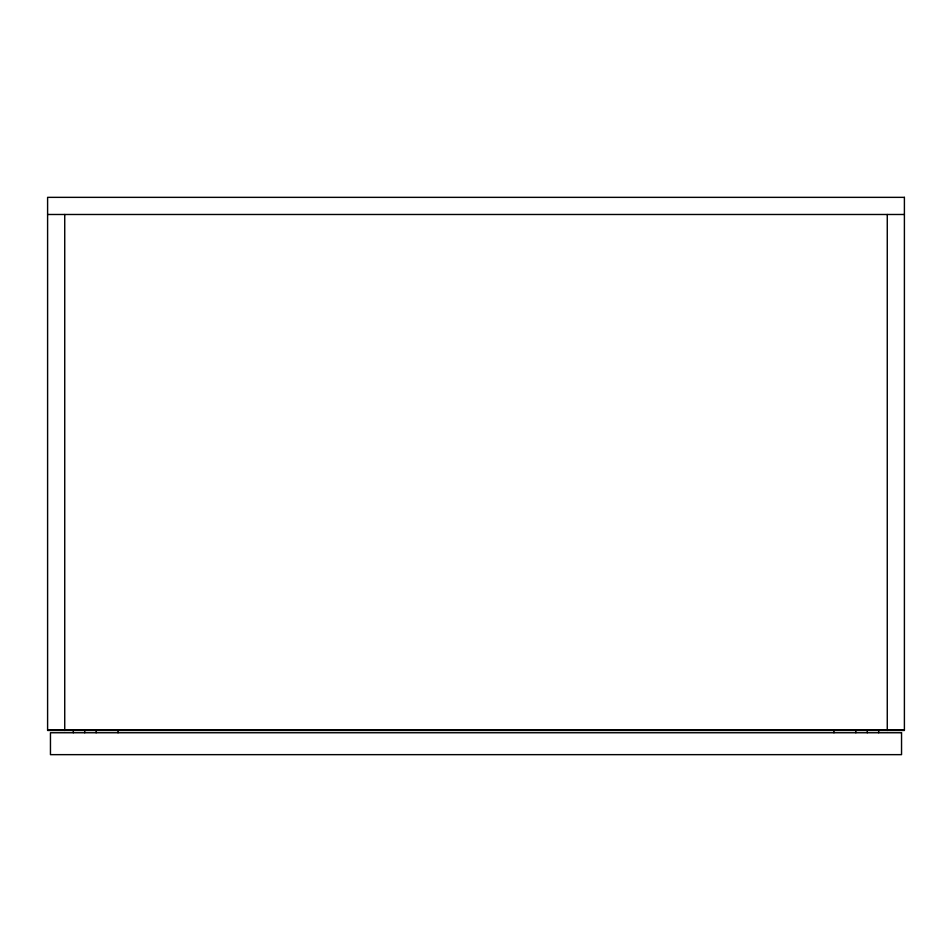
<?xml version="1.0" encoding="UTF-8"?>
<svg xmlns="http://www.w3.org/2000/svg" width="952" height="952" viewBox="0 0 952 952"><rect width="100%" height="100%" fill="white"/><g stroke="black" fill="none" stroke-linecap="round" stroke-linejoin="round"><path stroke-width="1.43" d="M47.6 214.486L904.4 214.486M47.6 729.898L904.4 729.898M887.264 214.486L887.264 730.47M878.696 729.779L878.696 732.754M867.272 729.791L867.272 732.754M855.848 729.791L855.848 732.754M833.952 729.791L833.952 732.754M118.048 729.791L118.048 732.754M96.152 729.791L96.152 732.754M84.728 729.779L84.728 732.754M73.304 729.779L73.304 732.754M64.736 214.486L64.736 730.47M904.4 197.35L47.6 197.35L47.6 730.47L904.4 730.47L904.4 197.35M901.544 732.754L50.456 732.754L50.456 754.65L901.544 754.65L901.544 732.754"/></g></svg>
